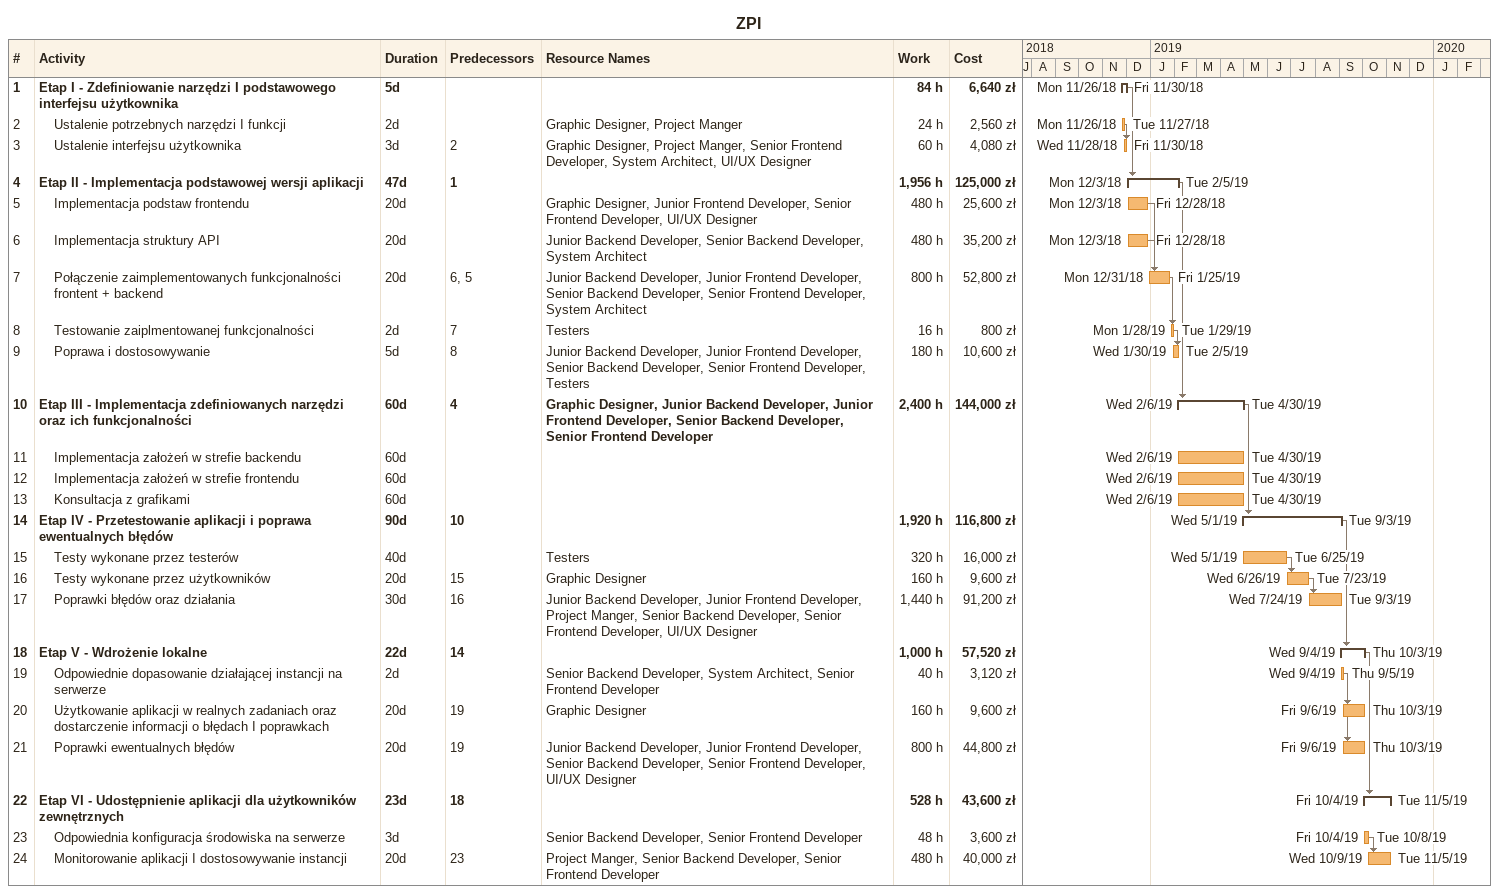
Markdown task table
ZPI

| ID | Level | Task | Duration | Start | Finish | Predecessors | Resources | Work (h) | Cost (zł) |
|---|---|---|---|---|---|---|---|---|---|
| 1 | 1 | **Etap I - Zdefiniowanie narzędzi I podstawowego interfejsu użytkownika** | 5d | 2018-11-26 | 2018-11-30 |  |  | 84 | 6640 |
| 2 | 2 | Ustalenie potrzebnych narzędzi I funkcji | 2d | 2018-11-26 | 2018-11-27 |  | Graphic Designer, Project Manger | 24 | 2560 |
| 3 | 2 | Ustalenie interfejsu użytkownika | 3d | 2018-11-28 | 2018-11-30 | 2 | Graphic Designer, Project Manger, Senior Frontend Developer, System Architect, UI/UX Designer | 60 | 4080 |
| 4 | 1 | **Etap II - Implementacja podstawowej wersji aplikacji** | 47d | 2018-12-03 | 2019-02-05 | 1 |  | 1956 | 125000 |
| 5 | 2 | Implementacja podstaw frontendu | 20d | 2018-12-03 | 2018-12-28 |  | Graphic Designer, Junior Frontend Developer, Senior Frontend Developer, UI/UX Designer | 480 | 25600 |
| 6 | 2 | Implementacja struktury API | 20d | 2018-12-03 | 2018-12-28 |  | Junior Backend Developer, Senior Backend Developer, System Architect | 480 | 35200 |
| 7 | 2 | Połączenie zaimplementowanych funkcjonalności frontent + backend | 20d | 2018-12-31 | 2019-01-25 | 6, 5 | Junior Backend Developer, Junior Frontend Developer, Senior Backend Developer, Senior Frontend Developer, System Architect | 800 | 52800 |
| 8 | 2 | Testowanie zaiplmentowanej funkcjonalności | 2d | 2019-01-28 | 2019-01-29 | 7 | Testers | 16 | 800 |
| 9 | 2 | Poprawa i dostosowywanie | 5d | 2019-01-30 | 2019-02-05 | 8 | Junior Backend Developer, Junior Frontend Developer, Senior Backend Developer, Senior Frontend Developer, Testers | 180 | 10600 |
| 10 | 1 | **Etap III - Implementacja zdefiniowanych narzędzi oraz ich funkcjonalności** | 60d | 2019-02-06 | 2019-04-30 | 4 | Graphic Designer, Junior Backend Developer, Junior Frontend Developer, Senior Backend Developer, Senior Frontend Developer | 2400 | 144000 |
| 11 | 2 | Implementacja założeń w strefie backendu | 60d | 2019-02-06 | 2019-04-30 |  |  |  |  |
| 12 | 2 | Implementacja założeń w strefie frontendu | 60d | 2019-02-06 | 2019-04-30 |  |  |  |  |
| 13 | 2 | Konsultacja z grafikami | 60d | 2019-02-06 | 2019-04-30 |  |  |  |  |
| 14 | 1 | **Etap IV - Przetestowanie aplikacji i poprawa ewentualnych błędów** | 90d | 2019-05-01 | 2019-09-03 | 10 |  | 1920 | 116800 |
| 15 | 2 | Testy wykonane przez testerów | 40d | 2019-05-01 | 2019-06-25 |  | Testers | 320 | 16000 |
| 16 | 2 | Testy wykonane przez użytkowników | 20d | 2019-06-26 | 2019-07-23 | 15 | Graphic Designer | 160 | 9600 |
| 17 | 2 | Poprawki błędów oraz działania | 30d | 2019-07-24 | 2019-09-03 | 16 | Junior Backend Developer, Junior Frontend Developer, Project Manger, Senior Backend Developer, Senior Frontend Developer, UI/UX Designer | 1440 | 91200 |
| 18 | 1 | **Etap V - Wdrożenie lokalne** | 22d | 2019-09-04 | 2019-10-03 | 14 |  | 1000 | 57520 |
| 19 | 2 | Odpowiednie dopasowanie działającej instancji na serwerze | 2d | 2019-09-04 | 2019-09-05 |  | Senior Backend Developer, System Architect, Senior Frontend Developer | 40 | 3120 |
| 20 | 2 | Użytkowanie aplikacji w realnych zadaniach oraz dostarczenie informacji o błędach I poprawkach | 20d | 2019-09-06 | 2019-10-03 | 19 | Graphic Designer | 160 | 9600 |
| 21 | 2 | Poprawki ewentualnych błędów | 20d | 2019-09-06 | 2019-10-03 | 19 | Junior Backend Developer, Junior Frontend Developer, Senior Backend Developer, Senior Frontend Developer, UI/UX Designer | 800 | 44800 |
| 22 | 1 | **Etap VI - Udostępnienie aplikacji dla użytkowników zewnętrznych** | 23d | 2019-10-04 | 2019-11-05 | 18 |  | 528 | 43600 |
| 23 | 2 | Odpowiednia konfiguracja środowiska na serwerze | 3d | 2019-10-04 | 2019-10-08 |  | Senior Backend Developer, Senior Frontend Developer | 48 | 3600 |
| 24 | 2 | Monitorowanie aplikacji I dostosowywanie instancji | 20d | 2019-10-09 | 2019-11-05 | 23 | Project Manger, Senior Backend Developer, Senior Frontend Developer | 480 | 40000 |
